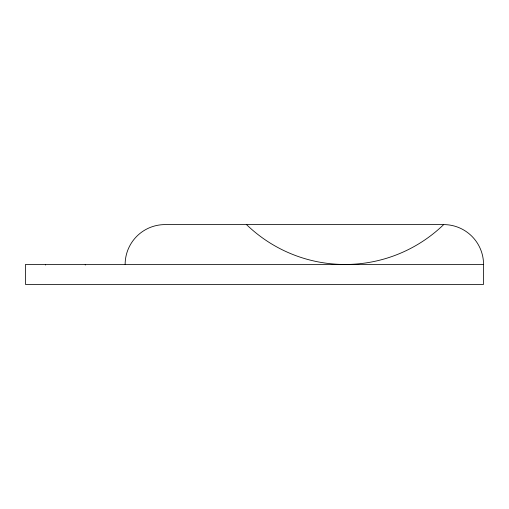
<?xml version="1.0" encoding="UTF-8"?>
<svg xmlns="http://www.w3.org/2000/svg" width="509" height="509" viewBox="0 0 509 509"><rect width="100%" height="100%" fill="white"/><g stroke="black" fill="none" stroke-linecap="round" stroke-linejoin="round"><path stroke-width="0.76" d="M483.55 264.47L25.45 264.47L25.45 284.404L483.55 284.404L483.55 264.47A39.874 39.874 0 0 0 443.676 224.596L165.011 224.596A39.874 39.874 0 0 0 125.138 264.47M85.264 264.47L85.264 265.068M45.39 264.47L45.39 265.068M443.676 224.596A141.801 141.801 0 0 1 246.509 224.596"/></g></svg>
